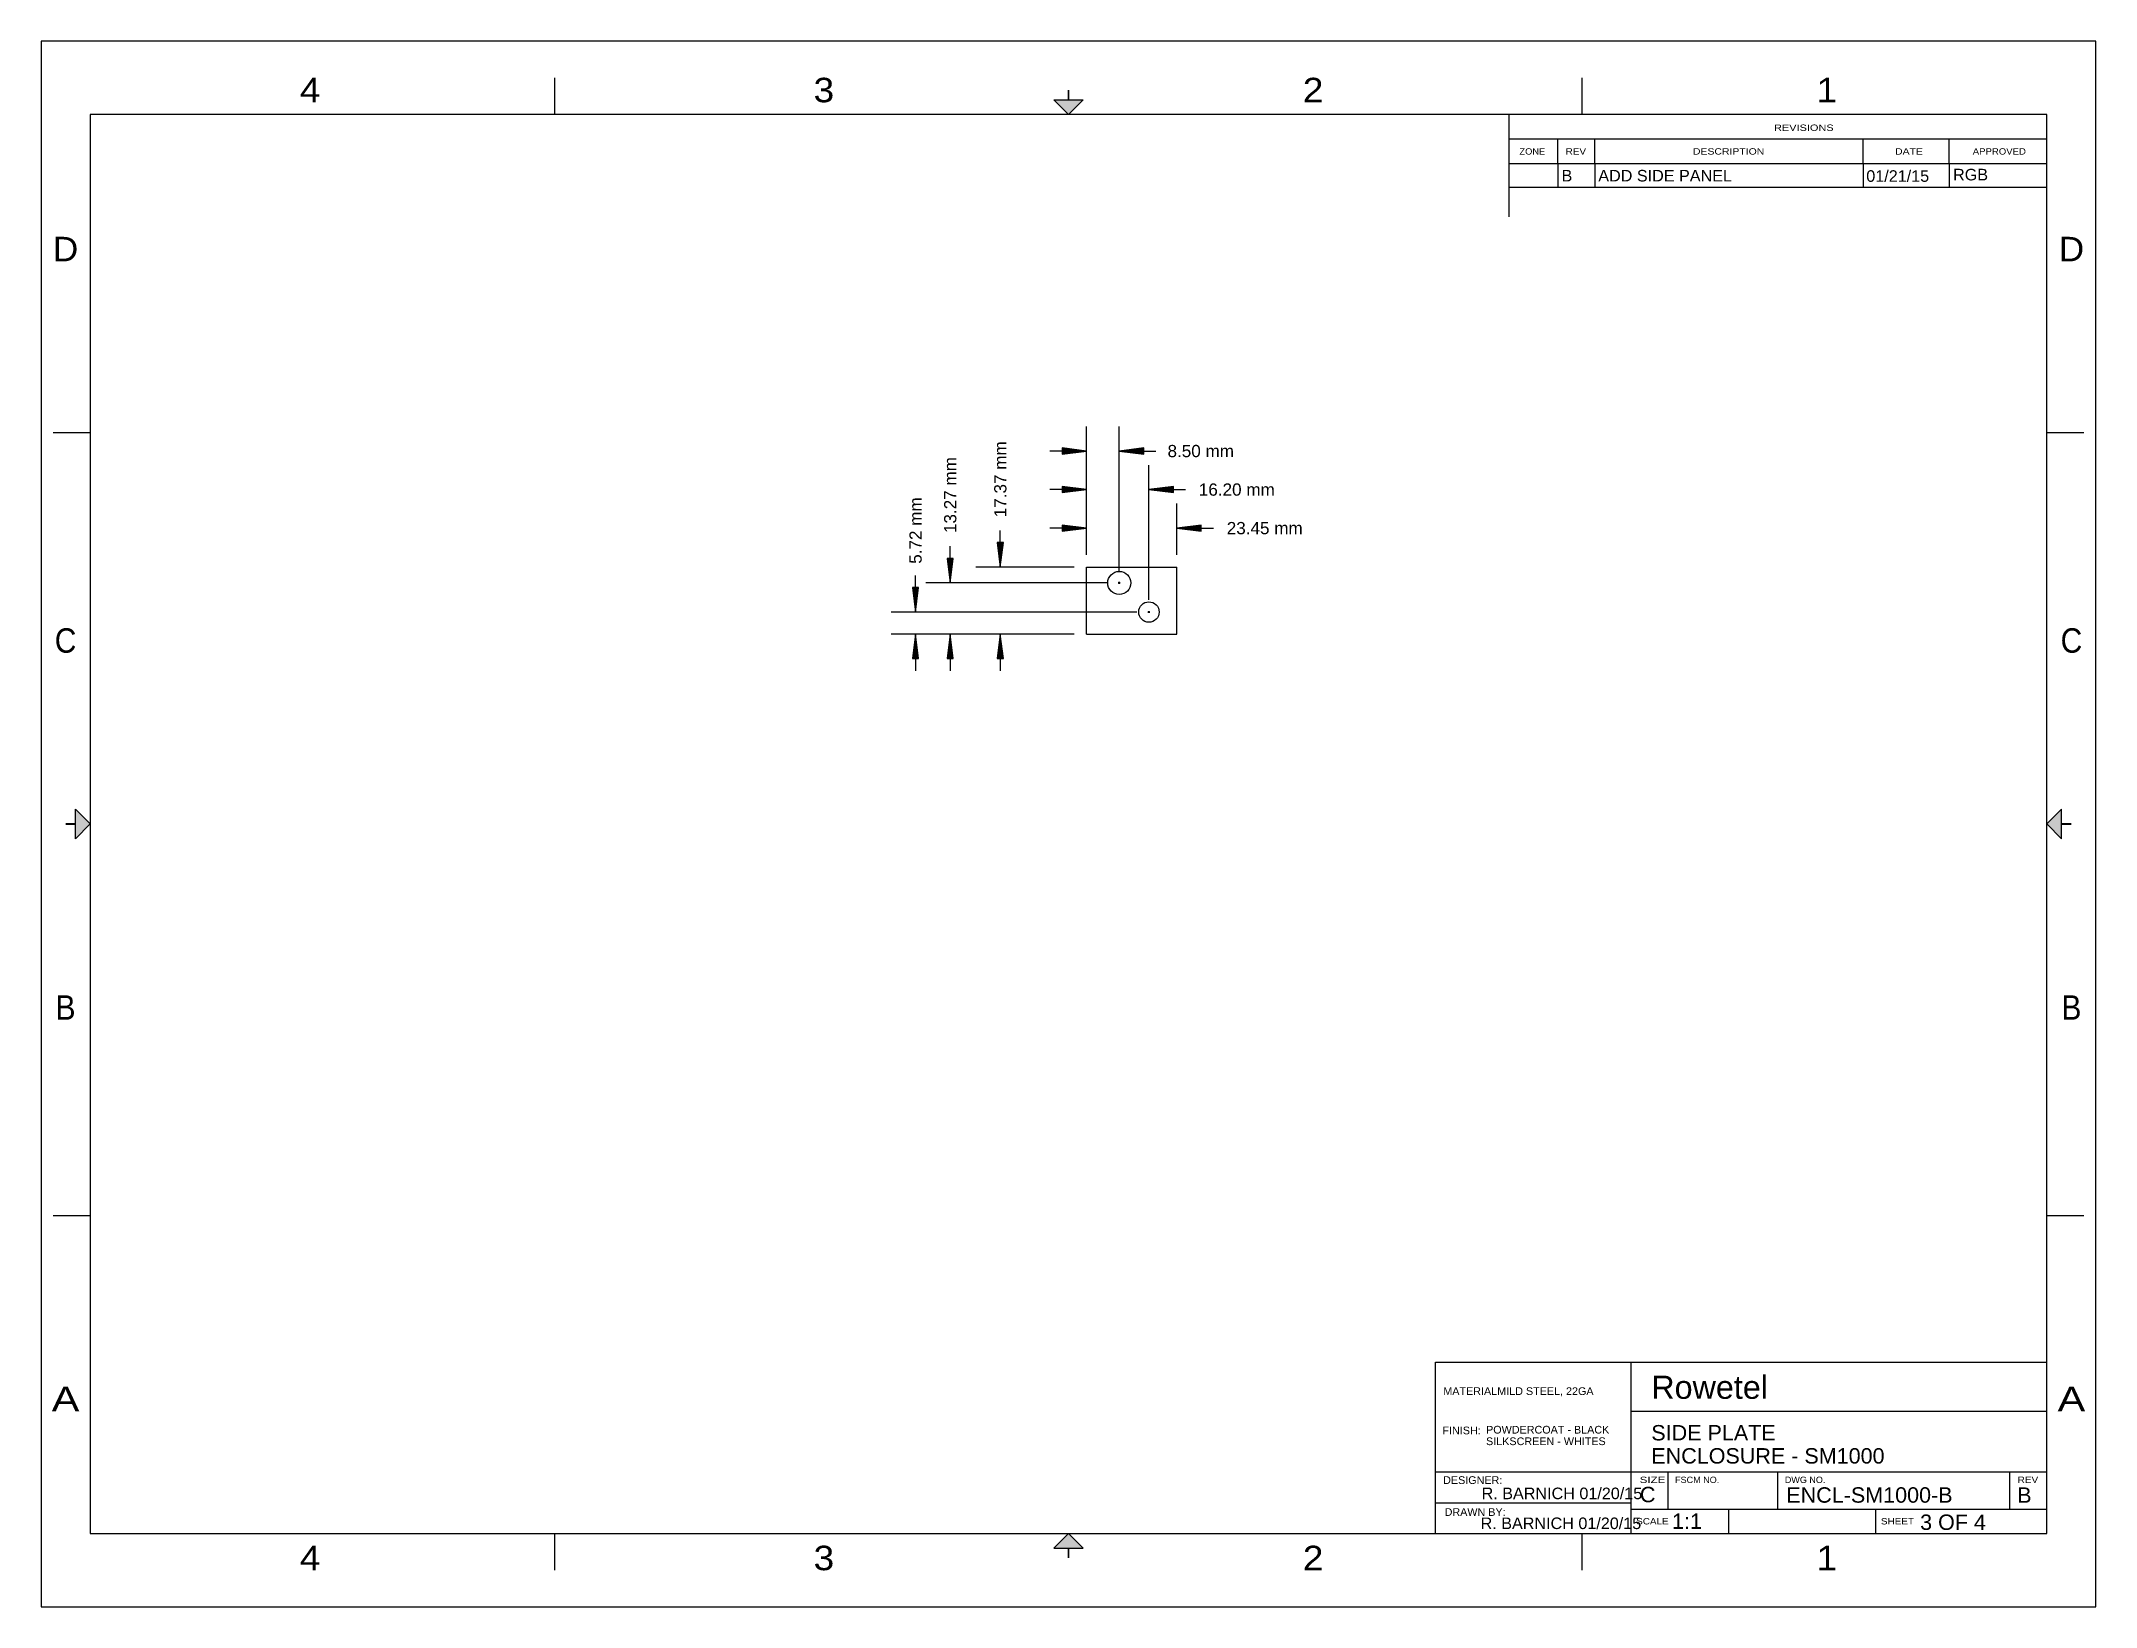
# Model space of a CAD drawing. Extents: x -18 to 515, y -20 to 386.
import ezdxf
from ezdxf.enums import TextEntityAlignment as Align

# ---------------------------------------------------------------- set-up
doc = ezdxf.new("R2010")
doc.units = 0
doc.layers.add('SIDE-PLATE', color=14, linetype='Continuous')
doc.layers.add('SIDE-PLATE-DIM', color=14, linetype='Continuous')
doc.styles.add('ARIAL', font='arial.ttf')

# ---------------------------------------------------------------- blocks, each defined once
blk = doc.blocks.new('CROSS')
at = {"color": 0, "linetype": 'Continuous'}
for p, q in [((-12.7, 0), (12.7, 0)), ((12.7, 0), (-12.7, 0)), ((0, -12.7), (0, 12.7)), ((0, 12.7), (0, -12.7))]:
    blk.add_line(p, q, dxfattribs=at)
blk = doc.blocks.new('LONGARROW')
at = {"linetype": 'Continuous'}
blk.add_hatch(color=7, dxfattribs=at).paths.add_polyline_path([(0, 0), (50.8, -6.35), (50.8, 6.35)])
at = {"color": 0, "linetype": 'Continuous'}
blk.add_lwpolyline([(0, 0), (50.8, -6.35), (50.8, 6.35), (0, 0)], dxfattribs=at)
blk = doc.blocks.new('ANSI-C')
for points in [[(262.89, 391.16), (270.51, 391.16), (266.7, 387.35)], [(8.89, 199.39), (8.89, 207.01), (12.7, 203.2)], [(524.51, 199.39), (524.51, 207.01), (520.7, 203.2)], [(262.89, 15.24), (270.51, 15.24), (266.7, 19.05)]]:
    blk.add_hatch(color=7).paths.add_polyline_path(points)
for p, q in [((0, 406.4), (0, 0)), ((533.4, 406.4), (0, 406.4)), ((533.4, 0), (533.4, 406.4)), ((133.35, 387.35), (133.35, 396.875)), ((400.05, 387.35), (400.05, 396.875)), ((12.7, 387.35), (12.7, 19.05)), ((520.7, 387.35), (12.7, 387.35)), ((381, 387.35), (381, 360.74858)), ((520.7, 19.05), (520.7, 387.35)), ((381, 381), (520.7, 381)), ((393.7, 374.65), (393.7, 381)), ((403.352, 374.65), (403.352, 381)), ((472.948, 374.65), (472.948, 381)), ((495.3, 374.65), (495.3, 381)), ((381, 374.65), (520.7, 374.65)), ((3.175, 304.8), (12.7, 304.8)), ((520.7, 304.8), (530.225, 304.8)), ((3.175, 101.6), (12.7, 101.6)), ((520.7, 101.6), (530.225, 101.6)), ((361.95, 63.5), (520.7, 63.5)), ((361.95, 19.05), (361.95, 63.5)), ((412.75, 19.05), (412.75, 63.5)), ((412.75, 50.8), (520.7, 50.8)), ((361.95, 35.052), (520.7, 35.052)), ((422.402, 25.4), (422.402, 35.052)), ((450.85, 25.4), (450.85, 35.052)), ((511.048, 25.4), (511.048, 35.052)), ((361.95, 27.051), (412.75, 27.051)), ((412.75, 25.4), (520.7, 25.4)), ((438.15, 19.05), (438.15, 25.4)), ((476.25, 19.05), (476.25, 25.4)), ((12.7, 19.05), (520.7, 19.05)), ((133.35, 9.525), (133.35, 19.05)), ((400.05, 9.525), (400.05, 19.05)), ((0, 0), (533.4, 0))]:
    blk.add_line(p, q)
for points in [[(262.89, 391.16), (270.51, 391.16), (266.7, 387.35), (262.89, 391.16)], [(8.89, 199.39), (8.89, 207.01), (12.7, 203.2), (8.89, 199.39)], [(524.51, 199.39), (524.51, 207.01), (520.7, 203.2), (524.51, 199.39)], [(262.89, 15.24), (270.51, 15.24), (266.7, 19.05), (262.89, 15.24)]]:
    blk.add_lwpolyline(points)
for points in [[(266.7, 393.7, 0.508, 0.508, 0), (266.7, 391.16, 0.508, 0.508, 0)], [(6.35, 203.2, 0.508, 0.508, 0), (8.89, 203.2, 0.508, 0.508, 0)], [(527.05, 203.2, 0.508, 0.508, 0), (524.51, 203.2, 0.508, 0.508, 0)], [(266.7, 12.7, 0.508, 0.508, 0), (266.7, 15.24, 0.508, 0.508, 0)]]:
    blk.add_lwpolyline(points, format="xyseb")
at = {"style": 'ARIAL'}
for s, width, p in [('4', 1.084091, (69.85, 393.7)), ('3', 1.084091, (203.2, 393.7)), ('2', 1.084091, (330.2, 393.7)), ('1', 1.084091, (463.55, 393.7)), ('D', 1.031635, (6.35, 352.425)), ('D', 1.031635, (527.05, 352.425)), ('C', 0.876184, (6.35, 250.825)), ('C', 0.876184, (527.05, 250.825)), ('B', 0.876184, (6.35, 155.575)), ('B', 0.876184, (527.05, 155.575)), ('A', 1.206819, (6.35, 53.975)), ('A', 1.206819, (527.05, 53.975)), ('4', 1.084091, (69.85, 12.7)), ('3', 1.084091, (203.2, 12.7)), ('2', 1.084091, (330.2, 12.7)), ('1', 1.084091, (463.55, 12.7))]:
    blk.add_text(s, height=6.35, dxfattribs=dict(at, width=width)).set_placement(p, align=Align.MIDDLE_CENTER)
for s, width, p in [('REVISIONS', 1.232661, (449.83908, 383.0955)), ('ZONE', 1.044268, (383.76098, 376.94362)), ('REV', 1.12213, (395.73454, 376.94362)), ('DESCRIPTION', 1.174583, (428.8028, 376.94362)), ('DATE', 1.173604, (481.27158, 376.94362)), ('APPROVED', 1.077245, (501.43156, 376.94362)), ('SIZE', 1.292149, (414.98266, 32.15386)), ('FSCM NO.', 1.018009, (424.15206, 32.15386)), ('DWG NO.', 1.013542, (452.6534, 32.15386)), ('REV', 1.12213, (513.0927, 32.15386)), ('SCALE', 1.110441, (414.07842, 21.3995)), ('SHEET', 1.118206, (477.59112, 21.3995))]:
    blk.add_text(s, height=1.651, dxfattribs=dict(at, width=width)).set_placement(p)

msp = doc.modelspace()

# ---------------------------------------------------------------- linework, layer by layer
at = {"layer": 'SIDE-PLATE', "linetype": 'Continuous'}
for p, q in [((253.38, 249.87), (276.83, 249.87)), ((253.38, 232.5), (253.38, 249.87)), ((276.83, 232.5), (276.83, 249.87)), ((253.38, 232.5), (276.83, 232.5))]:
    msp.add_line(p, q, dxfattribs=at)
for centre, radius in [((261.88, 245.77), 3), ((261.88, 245.77), 3), ((269.58, 238.22), 2.65)]:
    msp.add_circle(centre, radius, dxfattribs=at)
at = {"layer": 'SIDE-PLATE-DIM', "linetype": 'Continuous'}
for p, q in [((375.7, 354.65), (375.7, 348.48)), ((385.35, 354.65), (385.35, 348.48)), ((454.95, 354.65), (454.95, 348.48)), ((477.3, 354.65), (477.3, 348.48)), ((362.95, 348.48), (502.7, 348.48)), ((253.38, 253.04), (253.38, 286.35)), ((261.88, 248.94), (261.88, 286.35)), ((253.38, 280), (243.86, 280)), ((261.88, 280), (271.41, 280)), ((269.58, 241.39), (269.58, 276.35)), ((253.38, 270), (243.86, 270)), ((269.58, 270), (279.11, 270)), ((276.83, 253.04), (276.83, 266.35)), ((231, 249.87), (231, 259.39)), ((253.38, 260), (243.86, 260)), ((276.83, 260), (286.36, 260)), ((218, 245.77), (218, 255.29)), ((209, 238.22), (209, 247.74)), ((258.71, 245.77), (211.65, 245.77)), ((250.21, 249.87), (224.65, 249.87)), ((266.41, 238.22), (202.65, 238.22)), ((250.21, 232.5), (202.65, 232.5)), ((209, 232.5), (209, 222.97)), ((218, 232.5), (218, 222.97)), ((231, 232.5), (231, 222.97))]:
    msp.add_line(p, q, dxfattribs=at)

# ---------------------------------------------------------------- block references
at = {"layer": 'SIDE-PLATE', "linetype": 'Continuous', "xscale": 0.01968503937007874, "yscale": 0.01968503937007874}
for p in [(261.88, 245.77), (269.58, 238.22)]:
    msp.add_blockref('CROSS', p, dxfattribs=at)
at = {"layer": 'SIDE-PLATE-DIM', "linetype": 'Continuous'}
msp.add_blockref('ANSI-C', (-18, -20), dxfattribs=at)
at = {"layer": 'SIDE-PLATE-DIM', "linetype": 'Continuous', "xscale": 0.125, "yscale": 0.125}
for p, rotation in [((253.38, 280), 180), ((253.38, 270), 180), ((231, 249.87), 90.00000000000006), ((253.38, 260), 180), ((218, 245.77), 90.00000000000006), ((209, 238.22), 90.00000000000006), ((209, 232.5), 270.0000000000001), ((218, 232.5), 270.0000000000001), ((231, 232.5), 270.0000000000001)]:
    msp.add_blockref('LONGARROW', p, dxfattribs=dict(at, rotation=rotation))
for p in [(261.88, 280), (269.58, 270), (276.83, 260)]:
    msp.add_blockref('LONGARROW', p, dxfattribs=at)

# ---------------------------------------------------------------- texts
at = {"layer": 'SIDE-PLATE-DIM', "linetype": 'Continuous', "style": 'ARIAL'}
for s, height, p in [('B', 3, (376.69, 349.97)), ('ADD SIDE PANEL', 3, (386.23, 349.97)), ('01/21/15', 3, (455.8, 349.88)), ('RGB', 3, (478.33, 350.25)), ('Rowetel', 6, (399.99, 34.01)), ('MATERIAL:', 2, (346, 35)), ('MILD STEEL, 22GA', 2, (360, 35)), ('FINISH:', 2, (345.78, 24.8)), ('POWDERCOAT - BLACK', 2, (357.1, 24.99)), ('SIDE PLATE', 4, (399.99, 23.2)), ('SILKSCREEN - WHITES', 2, (357.1, 21.99)), ('ENCLOSURE - SM1000', 4, (399.99, 17.2)), ('DESIGNER:', 2, (345.95, 11.91)), ('R. BARNICH 01/20/15', 3, (355.94, 7.96)), ('C', 4, (397.03, 7.16)), ('ENCL-SM1000-B', 4, (435.03, 7.05)), ('B', 4, (494.98, 7.02)), ('DRAWN BY:', 2, (346.34, 3.62)), ('R. BARNICH 01/20/15', 3, (355.68, 0.2)), ('1:1', 4, (405.38, 0.26)), ('3 OF 4', 4, (469.77, -0.02))]:
    msp.add_text(s, height=height, dxfattribs=at).set_placement(p)
for s, p in [('13.27 mm', (218, 268.57)), ('17.37 mm', (231, 272.67)), ('5.72 mm', (209, 259.36))]:
    msp.add_text(s, height=3.175, rotation=90, dxfattribs=at).set_placement(p, align=Align.MIDDLE_CENTER)
for s, p in [('8.50 mm', (283.03, 280)), ('16.20 mm', (292.39, 270)), ('23.45 mm', (299.64, 260))]:
    msp.add_text(s, height=3.175, dxfattribs=at).set_placement(p, align=Align.MIDDLE_CENTER)

doc.saveas('drawing.dxf')
